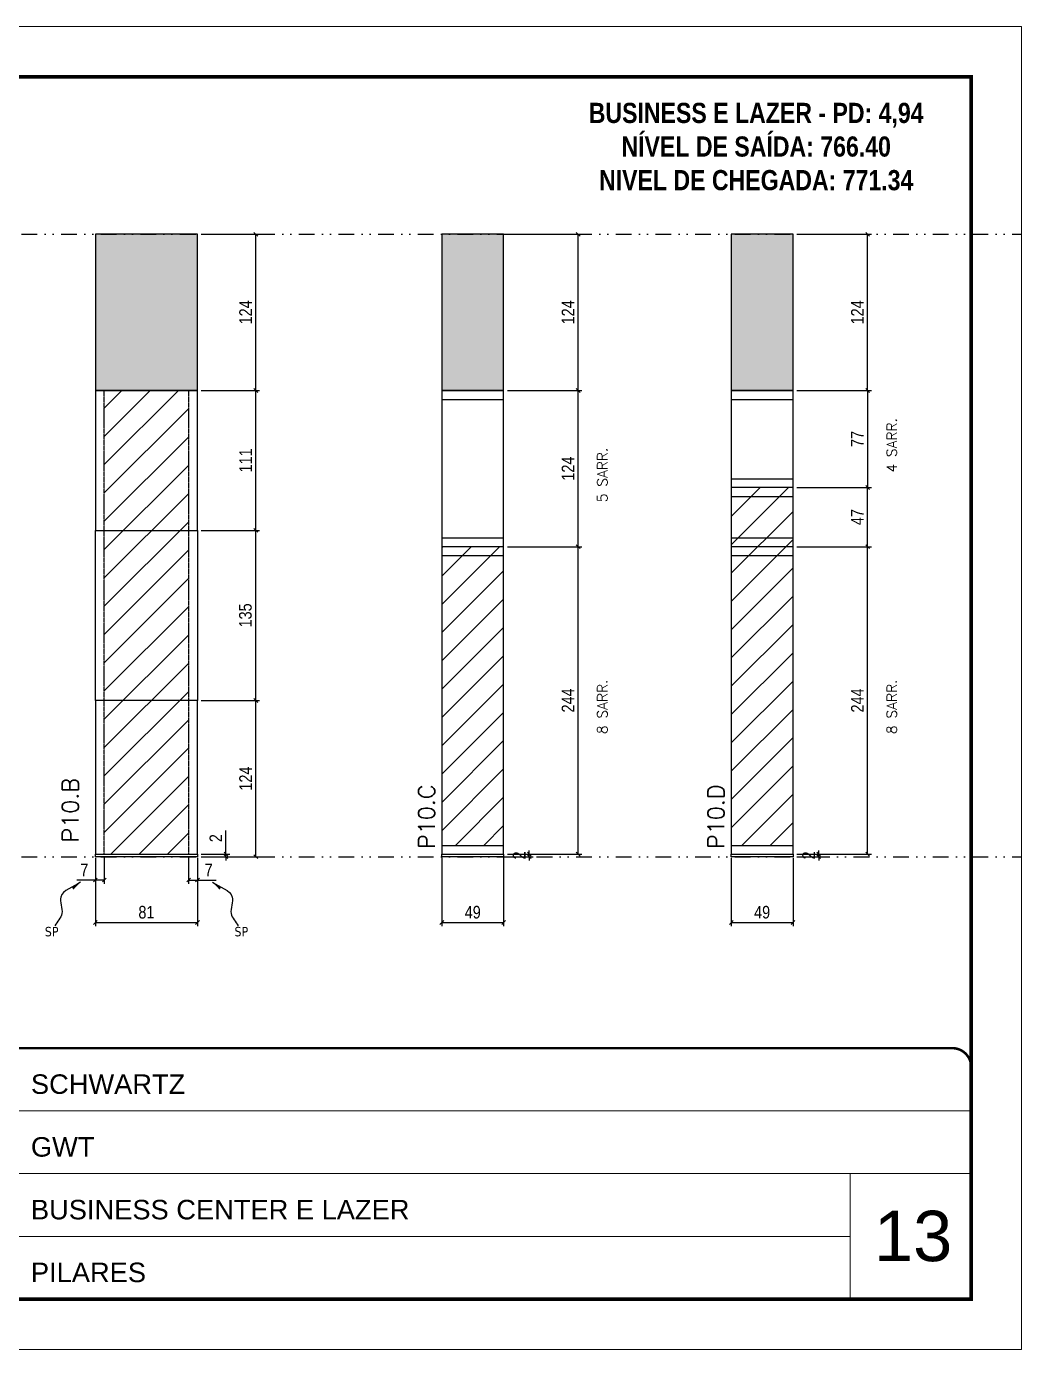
# Model space of a CAD drawing. Extents: x 13379 to 23315, y 867 to 16997.
# Drawn here: x 15081 to 15871, y 12353 to 13403 of the extents above; entities that cross this region are included whole.
import ezdxf

# ---------------------------------------------------------------- set-up
doc = ezdxf.new("R2010")
doc.units = 0
for name, pattern in [('CONTINUO', [0]), ('DASHED', [0.75, 0.5, -0.25]), ('DIVIDE2', [0.625, 0.25, -0.125, 0, -0.125, 0, -0.125]), ('HIDDEN', [0.375, 0.25, -0.125])]:
    doc.linetypes.add(name, pattern=pattern)
for name, color, linetype, lineweight in [('CARIMBO', 255, 'Continuous', 9), ('Folhas', 255, 'Continuous', 9), ('Hachura', 251, 'Continuous', 9), ('SARRAFO DE PRESSAO', 251, 'DASHED', 9), ('Texto Seção', 7, 'Continuous', 15)]:
    doc.layers.add(name, color=color, linetype=linetype, lineweight=lineweight)
for name, color, linetype in [('COTA', 241, 'Continuous'), ('NOMENCLATURA', 7, 'Continuous'), ('Nível', 160, 'Continuous'), ('Painéis', 200, 'Continuous'), ('SARR_2.2x7', 40, 'Continuous'), ('Sarrafo de Pressão', 42, 'HIDDEN'), ('texto', 7, 'Continuous')]:
    doc.layers.add(name, color=color, linetype=linetype)
doc.styles.add('ARIAL', font='arial.ttf')
doc.styles.add('COTA TECNICA', font='techl___.ttf', dxfattribs={"height": 10})
doc.styles.add('COTA TECNICA-50', font='techl___.ttf', dxfattribs={"height": 10})
doc.styles.add('REGUA-120', font='ROMANS.shx', dxfattribs={"height": 15})
doc.styles.add('ROMANC', font='techb___.ttf', dxfattribs={"height": 2.5})
doc.styles.add('ROMANS', font='romans.shx')
doc.styles.get("Standard").update_dxf_attribs({"font": 'arial.ttf'})
doc.styles.add('Tecnologia', font='')
doc.styles.get('Tecnologia').set_extended_font_data('Forgotten Futurist')
doc.dimstyles.new('COTA PAINEL-50', dxfattribs={"dimtxt": 10, "dimasz": 3, "dimexe": 3, "dimexo": 3, "dimgap": 3, "dimtad": 1, "dimdec": 1, "dimzin": 12, "dimdsep": 46, "dimtxsty": 'COTA TECNICA-50', "dimblk1": 'OBLIQUE', "dimblk2": 'OBLIQUE', "dimsah": 1, "dimcen": 0.9, "dimclrd": 4, "dimclre": 4, "dimclrt": 240, "dimadec": 1, "dimazin": 3, "dimtfac": 1, "dimtdec": 1, "dimtmove": 0, "dimatfit": 3, "dimfxl": 1, "dimtolj": 1, "dimtzin": 12, "dimarcsym": 0})
doc.dimstyles.new('PAINEL', dxfattribs={"dimtxt": 10, "dimasz": 3, "dimexe": 3, "dimexo": 3, "dimgap": 3, "dimtad": 1, "dimdec": 1, "dimzin": 12, "dimdsep": 46, "dimtxsty": 'COTA TECNICA', "dimblk1": 'OBLIQUE', "dimblk2": 'OBLIQUE', "dimsah": 1, "dimcen": 0.9, "dimclrd": 4, "dimclre": 4, "dimclrt": 240, "dimadec": 1, "dimazin": 3, "dimtfac": 1, "dimtdec": 1, "dimtmove": 0, "dimatfit": 3, "dimfxl": 1, "dimtolj": 1, "dimtzin": 12, "dimarcsym": 0})
doc.dimstyles.get("Standard").update_dxf_attribs({"dimtxt": 0.18, "dimasz": 0.18, "dimexe": 0.18, "dimexo": 0.0625, "dimgap": 0.09, "dimtad": 0, "dimtih": 1, "dimtoh": 1, "dimdec": 4, "dimzin": 0, "dimdsep": 46, "dimtxsty": 'Standard', "dimcen": 0.09, "dimadec": 0, "dimazin": 0, "dimtfac": 1, "dimtdec": 4, "dimtofl": 0, "dimtmove": 0, "dimatfit": 3, "dimfxl": 1, "dimtolj": 1, "dimtzin": 0, "dimarcsym": 0})

# ---------------------------------------------------------------- blocks, each defined once
blk = doc.blocks.new('9999999999')
at = {"color": 30, "linetype": 'CONTINUO'}
for p, q in [((98564.6, 34230.2), (98564.6, 34429.4)), ((98564.6, 34379.6), (99584, 34379.6)), ((98564.6, 34329.8), (99488, 34329.8)), ((99584, 34329.8), (99488, 34329.8)), ((99488, 34329.8), (99488, 34230.2)), ((98564.6, 34280), (99488, 34280))]:
    blk.add_line(p, q, dxfattribs=at)
at = {"color": 30, "linetype": 'CONTINUO', "const_width": 2}
blk.add_lwpolyline([(99584, 34230.2), (99584, 34414.4, 0.414214), (99569, 34429.4), (98229, 34429.4, 0.414214), (98214, 34414.4), (98214, 34245.2, 0.414214), (98229, 34230.2), (99584, 34230.2)], format="xyb", dxfattribs=at)
at = {"layer": 'Folhas'}
blk.add_lwpolyline([(98139, 34190.2), (99624, 34190.2), (99624, 35240.2), (98139, 35240.2)], close=True, dxfattribs=at)
at = {"layer": 'Folhas', "color": 30, "const_width": 3}
blk.add_lwpolyline([(98214, 34230.2), (99584, 34230.2), (99584, 35200.2), (98214, 35200.2)], close=True, dxfattribs=at)
at = {"color": 7, "linetype": 'Continuous', "ltscale": 5, "style": 'ARIAL'}
for s, height, p in [('SCHWARTZ', 15.48, (98837.7, 34393.1)), ('GWT', 15.48, (98837.7, 34343.3)), ('BUSINESS CENTER E LAZER', 15.483, (98837.7, 34293.5)), ('NOVA SISTEMAS CONSTRUTIVOS', 11.059, (98263.2, 34267.2)), ('PILARES', 15.48, (98837.7, 34243.7))]:
    blk.add_text(s, height=height, dxfattribs=at).set_placement(p)
at = {"layer": 'Folhas', "color": 7, "style": 'Tecnologia', "width": 1.5}
for s, p in [('CLIENTE:', (98573.7, 34397.2)), ('OBRA:', (98573.7, 34347.3)), ('PAVIMENTO:', (98573.7, 34297.5)), ('PROJETO:', (98573.7, 34247.7))]:
    blk.add_text(s, height=14, dxfattribs=at).set_placement(p)
blk = doc.blocks.new('_Oblique')
at = {"color": 0, "linetype": 'ByBlock', "lineweight": -2}
blk.add_line((-0.5, -0.5), (0.5, 0.5), dxfattribs=at)
blk = doc.blocks.new('*D331')
at = {"layer": 'COTA', "color": 4, "lineweight": -2, "transparency": 16777216}
for p, q in [((15135.9, 12742.9), (15135.9, 12688.7)), ((15216.9, 12742.9), (15216.9, 12688.7)), ((15135.9, 12691.7), (15216.9, 12691.7))]:
    blk.add_line(p, q, dxfattribs=at)
at = {"layer": 'Defpoints', "color": 0, "transparency": 16777216}
for p in [(15135.9, 12745.9), (15216.9, 12745.9), (15216.9, 12691.7)]:
    blk.add_point(p, dxfattribs=at)
at = {"layer": 'COTA', "color": 4, "lineweight": -2, "transparency": 16777216, "xscale": 3, "yscale": 3, "zscale": 3, "rotation": 180}
blk.add_blockref('_Oblique', (15135.9, 12691.7), dxfattribs=at)
at = {"layer": 'COTA', "color": 4, "lineweight": -2, "transparency": 16777216, "xscale": 3, "yscale": 3, "zscale": 3}
blk.add_blockref('_Oblique', (15216.9, 12691.7), dxfattribs=at)
at = {"layer": 'COTA', "color": 240, "transparency": 16777216, "insert": (15176.4, 12699.8), "char_height": 10, "attachment_point": 5, "style": 'COTA TECNICA'}
blk.add_mtext('\\A1;81', dxfattribs=at)
blk = doc.blocks.new('*D332')
at = {"layer": 'COTA', "color": 4, "lineweight": -2, "transparency": 16777216}
for p, q in [((15219.9, 12867.9), (15266.2, 12867.9)), ((15263.2, 12743.9), (15263.2, 12867.9)), ((15219.9, 12743.9), (15266.2, 12743.9))]:
    blk.add_line(p, q, dxfattribs=at)
at = {"layer": 'Defpoints', "color": 0, "transparency": 16777216}
for p in [(15216.9, 12867.9), (15263.2, 12867.9), (15216.9, 12743.9)]:
    blk.add_point(p, dxfattribs=at)
at = {"layer": 'COTA', "color": 4, "lineweight": -2, "transparency": 16777216, "xscale": 3, "yscale": 3, "zscale": 3}
for p, rotation in [((15263.2, 12867.9), 90), ((15263.2, 12743.9), 270)]:
    blk.add_blockref('_Oblique', p, dxfattribs=dict(at, rotation=rotation))
at = {"layer": 'COTA', "color": 240, "transparency": 16777216, "insert": (15255.1, 12805.9), "char_height": 10, "attachment_point": 5, "rotation": 90, "style": 'COTA TECNICA-50'}
blk.add_mtext('\\A1;124', dxfattribs=at)
blk = doc.blocks.new('*D333')
at = {"layer": 'COTA', "color": 4, "lineweight": -2, "transparency": 16777216}
for p, q in [((15239.5, 12745.9), (15239.5, 12764.7)), ((15219.9, 12745.9), (15242.5, 12745.9)), ((15219.9, 12743.9), (15242.5, 12743.9)), ((15239.5, 12743.9), (15239.5, 12745.9)), ((15239.5, 12743.9), (15239.5, 12740.9))]:
    blk.add_line(p, q, dxfattribs=at)
at = {"layer": 'Defpoints', "color": 0, "transparency": 16777216}
for p in [(15216.9, 12745.9), (15216.9, 12743.9), (15239.5, 12743.9)]:
    blk.add_point(p, dxfattribs=at)
at = {"layer": 'COTA', "color": 4, "lineweight": -2, "transparency": 16777216, "xscale": 3, "yscale": 3, "zscale": 3}
for p, rotation in [((15239.5, 12745.9), 270), ((15239.5, 12743.9), 90)]:
    blk.add_blockref('_Oblique', p, dxfattribs=dict(at, rotation=rotation))
at = {"layer": 'COTA', "color": 240, "transparency": 16777216, "insert": (15231.5, 12758.6), "char_height": 10, "attachment_point": 5, "rotation": 90, "style": 'COTA TECNICA-50'}
blk.add_mtext('\\A1;2', dxfattribs=at)
blk = doc.blocks.new('*D353')
at = {"layer": 'COTA', "color": 4, "linetype": 'ByBlock', "lineweight": -2, "transparency": 16777216}
for p, q in [((15219.9, 13002.9), (15266.2, 13002.9)), ((15263.2, 12867.9), (15263.2, 13002.9)), ((15219.9, 12867.9), (15266.2, 12867.9))]:
    blk.add_line(p, q, dxfattribs=at)
at = {"layer": 'Defpoints', "color": 0, "linetype": 'ByBlock', "transparency": 16777216}
for p in [(15216.9, 13002.9), (15263.2, 13002.9), (15216.9, 12867.9)]:
    blk.add_point(p, dxfattribs=at)
at = {"layer": 'COTA', "color": 4, "linetype": 'ByBlock', "lineweight": -2, "transparency": 16777216, "xscale": 3, "yscale": 3, "zscale": 3}
for p, rotation in [((15263.2, 13002.9), 90), ((15263.2, 12867.9), 270)]:
    blk.add_blockref('_Oblique', p, dxfattribs=dict(at, rotation=rotation))
at = {"layer": 'COTA', "color": 240, "linetype": 'ByBlock', "transparency": 16777216, "insert": (15255, 12935.4), "char_height": 10, "attachment_point": 5, "rotation": 90, "style": 'COTA TECNICA'}
blk.add_mtext('\\A1;135', dxfattribs=at)
blk = doc.blocks.new('*D334')
at = {"layer": 'COTA', "color": 4, "lineweight": -2, "transparency": 16777216}
for p, q in [((15135.9, 12740.9), (15135.9, 12722.4)), ((15142.9, 12742.9), (15142.9, 12722.4)), ((15135.9, 12725.4), (15121.2, 12725.4)), ((15142.9, 12725.4), (15135.9, 12725.4))]:
    blk.add_line(p, q, dxfattribs=at)
at = {"layer": 'Defpoints', "color": 0, "transparency": 16777216}
for p in [(15135.9, 12743.9), (15142.9, 12745.9), (15135.9, 12725.4)]:
    blk.add_point(p, dxfattribs=at)
at = {"layer": 'COTA', "color": 4, "lineweight": -2, "transparency": 16777216, "xscale": 3, "yscale": 3, "zscale": 3, "rotation": 180}
blk.add_blockref('_Oblique', (15135.9, 12725.4), dxfattribs=at)
at = {"layer": 'COTA', "color": 4, "lineweight": -2, "transparency": 16777216, "xscale": 3, "yscale": 3, "zscale": 3}
blk.add_blockref('_Oblique', (15142.9, 12725.4), dxfattribs=at)
at = {"layer": 'COTA', "color": 240, "transparency": 16777216, "insert": (15127.1, 12733.4), "char_height": 10, "attachment_point": 5, "style": 'COTA TECNICA-50'}
blk.add_mtext('\\A1;7', dxfattribs=at)
blk = doc.blocks.new('*D335')
at = {"layer": 'COTA', "color": 4, "lineweight": -2, "transparency": 16777216}
for p, q in [((15209.9, 12742.9), (15209.9, 12722.4)), ((15216.9, 12740.9), (15216.9, 12722.4)), ((15209.9, 12725.4), (15216.9, 12725.4)), ((15216.9, 12725.4), (15231.7, 12725.4))]:
    blk.add_line(p, q, dxfattribs=at)
at = {"layer": 'Defpoints', "color": 0, "transparency": 16777216}
for p in [(15209.9, 12745.9), (15216.9, 12743.9), (15216.9, 12725.4)]:
    blk.add_point(p, dxfattribs=at)
at = {"layer": 'COTA', "color": 4, "lineweight": -2, "transparency": 16777216, "xscale": 3, "yscale": 3, "zscale": 3, "rotation": 180}
blk.add_blockref('_Oblique', (15209.9, 12725.4), dxfattribs=at)
at = {"layer": 'COTA', "color": 4, "lineweight": -2, "transparency": 16777216, "xscale": 3, "yscale": 3, "zscale": 3}
blk.add_blockref('_Oblique', (15216.9, 12725.4), dxfattribs=at)
at = {"layer": 'COTA', "color": 240, "transparency": 16777216, "insert": (15225.8, 12733.4), "char_height": 10, "attachment_point": 5, "style": 'COTA TECNICA-50'}
blk.add_mtext('\\A1;7', dxfattribs=at)
blk = doc.blocks.new('*D341')
at = {"layer": 'COTA', "color": 4, "lineweight": -2, "transparency": 16777216}
for p, q in [((15462.9, 13237.9), (15522.1, 13237.9)), ((15519.1, 13113.9), (15519.1, 13237.9)), ((15462.9, 13113.9), (15522.1, 13113.9))]:
    blk.add_line(p, q, dxfattribs=at)
at = {"layer": 'Defpoints', "color": 0, "transparency": 16777216}
for p in [(15459.9, 13237.9), (15519.1, 13237.9), (15459.9, 13113.9)]:
    blk.add_point(p, dxfattribs=at)
at = {"layer": 'COTA', "color": 4, "lineweight": -2, "transparency": 16777216, "xscale": 3, "yscale": 3, "zscale": 3}
for p, rotation in [((15519.1, 13237.9), 90), ((15519.1, 13113.9), 270)]:
    blk.add_blockref('_Oblique', p, dxfattribs=dict(at, rotation=rotation))
at = {"layer": 'COTA', "color": 240, "transparency": 16777216, "insert": (15511, 13175.9), "char_height": 10, "attachment_point": 5, "rotation": 90, "style": 'COTA TECNICA'}
blk.add_mtext('\\A1;124', dxfattribs=at)
blk = doc.blocks.new('*D342')
at = {"layer": 'COTA', "color": 4, "lineweight": -2, "transparency": 16777216}
for p, q in [((15410.9, 12742.9), (15410.9, 12688.7)), ((15459.9, 12742.9), (15459.9, 12688.7)), ((15410.9, 12691.7), (15459.9, 12691.7))]:
    blk.add_line(p, q, dxfattribs=at)
at = {"layer": 'Defpoints', "color": 0, "transparency": 16777216}
for p in [(15410.9, 12745.9), (15459.9, 12745.9), (15459.9, 12691.7)]:
    blk.add_point(p, dxfattribs=at)
at = {"layer": 'COTA', "color": 4, "lineweight": -2, "transparency": 16777216, "xscale": 3, "yscale": 3, "zscale": 3, "rotation": 180}
blk.add_blockref('_Oblique', (15410.9, 12691.7), dxfattribs=at)
at = {"layer": 'COTA', "color": 4, "lineweight": -2, "transparency": 16777216, "xscale": 3, "yscale": 3, "zscale": 3}
blk.add_blockref('_Oblique', (15459.9, 12691.7), dxfattribs=at)
at = {"layer": 'COTA', "color": 240, "transparency": 16777216, "insert": (15435.4, 12699.8), "char_height": 10, "attachment_point": 5, "style": 'COTA TECNICA'}
blk.add_mtext('\\A1;49', dxfattribs=at)
blk = doc.blocks.new('*D343')
at = {"layer": 'COTA', "color": 4, "lineweight": -2, "transparency": 16777216}
for p, q in [((15462.9, 12989.9), (15522.1, 12989.9)), ((15519.1, 12745.9), (15519.1, 12989.9)), ((15462.9, 12745.9), (15522.1, 12745.9))]:
    blk.add_line(p, q, dxfattribs=at)
at = {"layer": 'Defpoints', "color": 0, "transparency": 16777216}
for p in [(15459.9, 12989.9), (15519.1, 12989.9), (15459.9, 12745.9)]:
    blk.add_point(p, dxfattribs=at)
at = {"layer": 'COTA', "color": 4, "lineweight": -2, "transparency": 16777216, "xscale": 3, "yscale": 3, "zscale": 3}
for p, rotation in [((15519.1, 12989.9), 90), ((15519.1, 12745.9), 270)]:
    blk.add_blockref('_Oblique', p, dxfattribs=dict(at, rotation=rotation))
at = {"layer": 'COTA', "color": 240, "transparency": 16777216, "insert": (15511, 12867.9), "char_height": 10, "attachment_point": 5, "rotation": 90, "style": 'COTA TECNICA'}
blk.add_mtext('\\A1;244', dxfattribs=at)
blk = doc.blocks.new('*D344')
at = {"layer": 'COTA', "color": 4, "lineweight": -2, "transparency": 16777216}
for p, q in [((15462.9, 13113.9), (15522.1, 13113.9)), ((15519.1, 12989.9), (15519.1, 13113.9)), ((15462.9, 12989.9), (15522.1, 12989.9))]:
    blk.add_line(p, q, dxfattribs=at)
at = {"layer": 'Defpoints', "color": 0, "transparency": 16777216}
for p in [(15459.9, 13113.9), (15519.1, 13113.9), (15459.9, 12989.9)]:
    blk.add_point(p, dxfattribs=at)
at = {"layer": 'COTA', "color": 4, "lineweight": -2, "transparency": 16777216, "xscale": 3, "yscale": 3, "zscale": 3}
for p, rotation in [((15519.1, 13113.9), 90), ((15519.1, 12989.9), 270)]:
    blk.add_blockref('_Oblique', p, dxfattribs=dict(at, rotation=rotation))
at = {"layer": 'COTA', "color": 240, "transparency": 16777216, "insert": (15511, 13051.9), "char_height": 10, "attachment_point": 5, "rotation": 90, "style": 'COTA TECNICA'}
blk.add_mtext('\\A1;124', dxfattribs=at)
blk = doc.blocks.new('*D345')
at = {"layer": 'COTA', "color": 4, "lineweight": -2, "transparency": 16777216}
for p, q in [((15480.3, 12745.9), (15480.3, 12748.9)), ((15462.9, 12745.9), (15483.3, 12745.9)), ((15462.9, 12743.9), (15483.3, 12743.9)), ((15480.3, 12743.9), (15480.3, 12745.9)), ((15480.3, 12743.9), (15480.3, 12740.9))]:
    blk.add_line(p, q, dxfattribs=at)
at = {"layer": 'Defpoints', "color": 0, "transparency": 16777216}
for p in [(15459.9, 12745.9), (15459.9, 12743.9), (15480.3, 12745.9)]:
    blk.add_point(p, dxfattribs=at)
at = {"layer": 'COTA', "color": 4, "lineweight": -2, "transparency": 16777216, "xscale": 3, "yscale": 3, "zscale": 3}
for p, rotation in [((15480.3, 12745.9), 270), ((15480.3, 12743.9), 90)]:
    blk.add_blockref('_Oblique', p, dxfattribs=dict(at, rotation=rotation))
at = {"layer": 'COTA', "color": 240, "transparency": 16777216, "insert": (15472.3, 12744.9), "char_height": 10, "attachment_point": 5, "rotation": 90, "style": 'COTA TECNICA-50'}
blk.add_mtext('\\A1;2', dxfattribs=at)
blk = doc.blocks.new('*D346')
at = {"layer": 'COTA', "color": 4, "lineweight": -2, "transparency": 16777216}
for p, q in [((15692.6, 13237.9), (15751.8, 13237.9)), ((15748.8, 13113.9), (15748.8, 13237.9)), ((15692.6, 13113.9), (15751.8, 13113.9))]:
    blk.add_line(p, q, dxfattribs=at)
at = {"layer": 'Defpoints', "color": 0, "transparency": 16777216}
for p in [(15689.6, 13237.9), (15748.8, 13237.9), (15689.6, 13113.9)]:
    blk.add_point(p, dxfattribs=at)
at = {"layer": 'COTA', "color": 4, "lineweight": -2, "transparency": 16777216, "xscale": 3, "yscale": 3, "zscale": 3}
for p, rotation in [((15748.8, 13237.9), 90), ((15748.8, 13113.9), 270)]:
    blk.add_blockref('_Oblique', p, dxfattribs=dict(at, rotation=rotation))
at = {"layer": 'COTA', "color": 240, "transparency": 16777216, "insert": (15740.7, 13175.9), "char_height": 10, "attachment_point": 5, "rotation": 90, "style": 'COTA TECNICA'}
blk.add_mtext('\\A1;124', dxfattribs=at)
blk = doc.blocks.new('*D347')
at = {"layer": 'COTA', "color": 4, "lineweight": -2, "transparency": 16777216}
for p, q in [((15640.6, 12742.9), (15640.6, 12688.7)), ((15689.6, 12742.9), (15689.6, 12688.7)), ((15640.6, 12691.7), (15689.6, 12691.7))]:
    blk.add_line(p, q, dxfattribs=at)
at = {"layer": 'Defpoints', "color": 0, "transparency": 16777216}
for p in [(15640.6, 12745.9), (15689.6, 12745.9), (15689.6, 12691.7)]:
    blk.add_point(p, dxfattribs=at)
at = {"layer": 'COTA', "color": 4, "lineweight": -2, "transparency": 16777216, "xscale": 3, "yscale": 3, "zscale": 3, "rotation": 180}
blk.add_blockref('_Oblique', (15640.6, 12691.7), dxfattribs=at)
at = {"layer": 'COTA', "color": 4, "lineweight": -2, "transparency": 16777216, "xscale": 3, "yscale": 3, "zscale": 3}
blk.add_blockref('_Oblique', (15689.6, 12691.7), dxfattribs=at)
at = {"layer": 'COTA', "color": 240, "transparency": 16777216, "insert": (15665.1, 12699.8), "char_height": 10, "attachment_point": 5, "style": 'COTA TECNICA'}
blk.add_mtext('\\A1;49', dxfattribs=at)
blk = doc.blocks.new('*D348')
at = {"layer": 'COTA', "color": 4, "lineweight": -2, "transparency": 16777216}
for p, q in [((15692.6, 12989.9), (15751.8, 12989.9)), ((15748.8, 12745.9), (15748.8, 12989.9)), ((15692.6, 12745.9), (15751.8, 12745.9))]:
    blk.add_line(p, q, dxfattribs=at)
at = {"layer": 'Defpoints', "color": 0, "transparency": 16777216}
for p in [(15689.6, 12989.9), (15748.8, 12989.9), (15689.6, 12745.9)]:
    blk.add_point(p, dxfattribs=at)
at = {"layer": 'COTA', "color": 4, "lineweight": -2, "transparency": 16777216, "xscale": 3, "yscale": 3, "zscale": 3}
for p, rotation in [((15748.8, 12989.9), 90), ((15748.8, 12745.9), 270)]:
    blk.add_blockref('_Oblique', p, dxfattribs=dict(at, rotation=rotation))
at = {"layer": 'COTA', "color": 240, "transparency": 16777216, "insert": (15740.7, 12867.9), "char_height": 10, "attachment_point": 5, "rotation": 90, "style": 'COTA TECNICA'}
blk.add_mtext('\\A1;244', dxfattribs=at)
blk = doc.blocks.new('*D349')
at = {"layer": 'COTA', "color": 4, "lineweight": -2, "transparency": 16777216}
for p, q in [((15692.6, 13036.9), (15751.8, 13036.9)), ((15748.8, 12989.9), (15748.8, 13036.9)), ((15692.6, 12989.9), (15751.8, 12989.9))]:
    blk.add_line(p, q, dxfattribs=at)
at = {"layer": 'Defpoints', "color": 0, "transparency": 16777216}
for p in [(15689.6, 13036.9), (15748.8, 13036.9), (15689.6, 12989.9)]:
    blk.add_point(p, dxfattribs=at)
at = {"layer": 'COTA', "color": 4, "lineweight": -2, "transparency": 16777216, "xscale": 3, "yscale": 3, "zscale": 3}
for p, rotation in [((15748.8, 13036.9), 90), ((15748.8, 12989.9), 270)]:
    blk.add_blockref('_Oblique', p, dxfattribs=dict(at, rotation=rotation))
at = {"layer": 'COTA', "color": 240, "transparency": 16777216, "insert": (15740.7, 13013.4), "char_height": 10, "attachment_point": 5, "rotation": 90, "style": 'COTA TECNICA'}
blk.add_mtext('\\A1;47', dxfattribs=at)
blk = doc.blocks.new('*D350')
at = {"layer": 'COTA', "color": 4, "lineweight": -2, "transparency": 16777216}
for p, q in [((15710, 12745.9), (15710, 12748.9)), ((15692.6, 12745.9), (15713, 12745.9)), ((15692.6, 12743.9), (15713, 12743.9)), ((15710, 12743.9), (15710, 12745.9)), ((15710, 12743.9), (15710, 12740.9))]:
    blk.add_line(p, q, dxfattribs=at)
at = {"layer": 'Defpoints', "color": 0, "transparency": 16777216}
for p in [(15689.6, 12745.9), (15689.6, 12743.9), (15710, 12745.9)]:
    blk.add_point(p, dxfattribs=at)
at = {"layer": 'COTA', "color": 4, "lineweight": -2, "transparency": 16777216, "xscale": 3, "yscale": 3, "zscale": 3}
for p, rotation in [((15710, 12745.9), 270), ((15710, 12743.9), 90)]:
    blk.add_blockref('_Oblique', p, dxfattribs=dict(at, rotation=rotation))
at = {"layer": 'COTA', "color": 240, "transparency": 16777216, "insert": (15702, 12744.9), "char_height": 10, "attachment_point": 5, "rotation": 90, "style": 'COTA TECNICA-50'}
blk.add_mtext('\\A1;2', dxfattribs=at)
blk = doc.blocks.new('*D356')
at = {"layer": 'COTA', "color": 4, "linetype": 'ByBlock', "lineweight": -2, "transparency": 16777216}
for p, q in [((15692.6, 13113.9), (15751.8, 13113.9)), ((15748.8, 13113.9), (15748.8, 13036.9)), ((15692.6, 13036.9), (15751.8, 13036.9))]:
    blk.add_line(p, q, dxfattribs=at)
at = {"layer": 'Defpoints', "color": 0, "linetype": 'ByBlock', "transparency": 16777216}
for p in [(15689.6, 13113.9), (15689.6, 13036.9), (15748.8, 13036.9)]:
    blk.add_point(p, dxfattribs=at)
at = {"layer": 'COTA', "color": 4, "linetype": 'ByBlock', "lineweight": -2, "transparency": 16777216, "xscale": 3, "yscale": 3, "zscale": 3}
for p, rotation in [((15748.8, 13113.9), 90), ((15748.8, 13036.9), 270)]:
    blk.add_blockref('_Oblique', p, dxfattribs=dict(at, rotation=rotation))
at = {"layer": 'COTA', "color": 240, "linetype": 'ByBlock', "transparency": 16777216, "insert": (15740.7, 13075.4), "char_height": 10, "attachment_point": 5, "rotation": 90, "style": 'COTA TECNICA'}
blk.add_mtext('\\A1;77', dxfattribs=at)
blk = doc.blocks.new('*D357')
at = {"layer": 'COTA', "color": 4, "linetype": 'ByBlock', "lineweight": -2, "transparency": 16777216}
for p, q in [((15219.9, 13113.9), (15266.2, 13113.9)), ((15263.2, 13002.9), (15263.2, 13113.9)), ((15219.9, 13002.9), (15266.2, 13002.9))]:
    blk.add_line(p, q, dxfattribs=at)
at = {"layer": 'Defpoints', "color": 0, "linetype": 'ByBlock', "transparency": 16777216}
for p in [(15216.9, 13113.9), (15263.2, 13113.9), (15216.9, 13002.9)]:
    blk.add_point(p, dxfattribs=at)
at = {"layer": 'COTA', "color": 4, "linetype": 'ByBlock', "lineweight": -2, "transparency": 16777216, "xscale": 3, "yscale": 3, "zscale": 3}
for p, rotation in [((15263.2, 13113.9), 90), ((15263.2, 13002.9), 270)]:
    blk.add_blockref('_Oblique', p, dxfattribs=dict(at, rotation=rotation))
at = {"layer": 'COTA', "color": 240, "linetype": 'ByBlock', "transparency": 16777216, "insert": (15255.1, 13058.4), "char_height": 10, "attachment_point": 5, "rotation": 90, "style": 'COTA TECNICA'}
blk.add_mtext('\\A1;111', dxfattribs=at)
blk = doc.blocks.new('*D358')
at = {"layer": 'COTA', "color": 4, "linetype": 'ByBlock', "lineweight": -2, "transparency": 16777216}
for p, q in [((15219.9, 13237.9), (15266.2, 13237.9)), ((15263.2, 13113.9), (15263.2, 13237.9)), ((15219.9, 13113.9), (15266.2, 13113.9))]:
    blk.add_line(p, q, dxfattribs=at)
at = {"layer": 'Defpoints', "color": 0, "linetype": 'ByBlock', "transparency": 16777216}
for p in [(15216.9, 13237.9), (15263.2, 13237.9), (15216.9, 13113.9)]:
    blk.add_point(p, dxfattribs=at)
at = {"layer": 'COTA', "color": 4, "linetype": 'ByBlock', "lineweight": -2, "transparency": 16777216, "xscale": 3, "yscale": 3, "zscale": 3}
for p, rotation in [((15263.2, 13237.9), 90), ((15263.2, 13113.9), 270)]:
    blk.add_blockref('_Oblique', p, dxfattribs=dict(at, rotation=rotation))
at = {"layer": 'COTA', "color": 240, "linetype": 'ByBlock', "transparency": 16777216, "insert": (15255.1, 13175.9), "char_height": 10, "attachment_point": 5, "rotation": 90, "style": 'COTA TECNICA'}
blk.add_mtext('\\A1;124', dxfattribs=at)

msp = doc.modelspace()

# ---------------------------------------------------------------- hatches: boundary and pattern name
at = {"layer": 'COTA', "linetype": 'ByBlock'}
h = msp.add_hatch(dxfattribs=at)
h.set_pattern_fill('AR-CONC', color=256, scale=0.03)
h.set_pattern_definition([(50, (-114442.2265, -18342.6855), (5.46554007, -0.47817257), [0.5715, -6.2865]), (355, (-114442.2265, -18342.6855), (-1.05730264, 5.73170536), [0.4572, -5.02921753]), (100.4514447, (-114441.771, -18342.7253), (4.40823741, 5.25353256), [0.48570026, -5.34270734]), (46.1842, (-114442.2265, -18341.1615), (8.13237123, -1.26126984), [0.85725, -9.42975]), (96.6355576, (-114441.549, -18341.2666), (7.122124, 7.42278374), [0.7285507, -8.01406824]), (351.184151, (-114442.2265, -18341.1615), (7.122124, 7.42278374), [0.685799, -7.54379196]), (21, (-114441.4645, -18341.5425), (4.54843174, -3.06795595), [0.5715, -6.2865]), (326, (-114441.4645, -18341.5425), (1.85406085, 5.52563898), [0.4572, -5.0292]), (71.451445, (-114441.0854, -18341.798), (6.40249258, 2.45768307), [0.48570026, -5.34269813]), (37.5, (-114442.2265, -18342.6855), (0.092658098, 2.536651166), [0, -4.96824, 0, -5.1054, 0, -5.04825]), (7.5, (-114442.2265, -18342.6855), (2.004589875, 3.005417245), [0, -2.91084, 0, -4.85394, 0, -1.92405]), (327.5, (-114443.9257, -18342.6855), (4.067717855, -0.17186232), [0, -1.905, 0, -5.9436, 0, -7.8867]), (317.5, (-114444.6877, -18342.6855), (4.44387544, 0.76279473), [0, -2.4765, 0, -3.94716, 0, -5.6007])])
h.paths.add_polyline_path([(15216.95, 13237.88), (15135.95, 13237.88), (15135.95, 13113.88), (15216.95, 13113.88)])
h = msp.add_hatch(dxfattribs=at)
h.set_pattern_fill('AR-CONC', color=256, scale=0.03)
h.set_pattern_definition([(50, (-119633.1773, -19437.2606), (5.46554007, -0.47817257), [0.5715, -6.2865]), (355, (-119633.177, -19437.2606), (-1.05730264, 5.73170536), [0.4572, -5.02921753]), (100.4514447, (-119632.722, -19437.3004), (4.40823741, 5.25353256), [0.48570026, -5.34270734]), (46.1842, (-119633.177, -19435.7366), (8.13237123, -1.26126984), [0.85725, -9.42975]), (96.6355576, (-119632.4996, -19435.842), (7.122124, 7.42278374), [0.7285507, -8.01406824]), (351.184151, (-119633.177, -19435.737), (7.122124, 7.42278374), [0.685799, -7.54379196]), (21, (-119632.4153, -19436.1176), (4.54843174, -3.06795595), [0.5715, -6.2865]), (326, (-119632.415, -19436.1176), (1.85406085, 5.52563898), [0.4572, -5.0292]), (71.451445, (-119632.036, -19436.373), (6.40249258, 2.45768307), [0.48570026, -5.34269813]), (37.5, (-119633.1773, -19437.2606), (0.092658098, 2.536651166), [0, -4.96824, 0, -5.1054, 0, -5.04825]), (7.5, (-119633.1773, -19437.2606), (2.004589875, 3.005417245), [0, -2.91084, 0, -4.85394, 0, -1.92405]), (327.5, (-119634.8765, -19437.2606), (4.067717855, -0.17186232), [0, -1.905, 0, -5.9436, 0, -7.8867]), (317.5, (-119635.6385, -19437.2606), (4.44387544, 0.76279473), [0, -2.4765, 0, -3.94716, 0, -5.6007])])
h.paths.add_polyline_path([(15459.94, 13237.88), (15410.94, 13237.88), (15410.94, 13113.88), (15459.94, 13113.88)])
h = msp.add_hatch(dxfattribs=at)
h.set_pattern_fill('AR-CONC', color=256, scale=0.03)
h.set_pattern_definition([(50, (-119403.5006, -19437.2606), (5.46554007, -0.47817257), [0.5715, -6.2865]), (355, (-119403.5006, -19437.2606), (-1.05730264, 5.73170536), [0.4572, -5.02921753]), (100.4514447, (-119403.045, -19437.3004), (4.40823741, 5.25353256), [0.48570026, -5.34270734]), (46.1842, (-119403.5006, -19435.7366), (8.13237123, -1.26126984), [0.85725, -9.42975]), (96.6355576, (-119402.823, -19435.842), (7.122124, 7.42278374), [0.7285507, -8.01406824]), (351.184151, (-119403.501, -19435.737), (7.122124, 7.42278374), [0.685799, -7.54379196]), (21, (-119402.7386, -19436.1176), (4.54843174, -3.06795595), [0.5715, -6.2865]), (326, (-119402.7386, -19436.1176), (1.85406085, 5.52563898), [0.4572, -5.0292]), (71.451445, (-119402.3596, -19436.373), (6.40249258, 2.45768307), [0.48570026, -5.34269813]), (37.5, (-119403.5006, -19437.2606), (0.092658098, 2.536651166), [0, -4.96824, 0, -5.1054, 0, -5.04825]), (7.5, (-119403.5006, -19437.2606), (2.004589875, 3.005417245), [0, -2.91084, 0, -4.85394, 0, -1.92405]), (327.5, (-119405.1999, -19437.2606), (4.067717855, -0.17186232), [0, -1.905, 0, -5.9436, 0, -7.8867]), (317.5, (-119405.962, -19437.2606), (4.44387544, 0.76279473), [0, -2.4765, 0, -3.94716, 0, -5.6007])])
h.paths.add_polyline_path([(15689.61, 13237.88), (15640.61, 13237.88), (15640.61, 13113.88), (15689.61, 13113.88)])
at = {"layer": 'Hachura', "linetype": 'ByBlock'}
h = msp.add_hatch(dxfattribs=at)
h.set_pattern_fill('ANSI31', color=256, scale=5)
h.paths.add_polyline_path([(15209.95, 12867.88), (15142.95, 12867.88), (15142.95, 12745.88), (15209.95, 12745.88)])
h.paths.add_polyline_path([(15209.95, 13002.88), (15142.95, 13002.88), (15142.95, 12867.88), (15209.95, 12867.88)])
h.paths.add_polyline_path([(15209.95, 13113.88), (15142.95, 13113.88), (15142.95, 13002.88), (15209.95, 13002.88)])
h = msp.add_hatch(dxfattribs=at)
h.set_pattern_fill('ANSI31', color=256, scale=5)
h.paths.add_polyline_path([(15689.61, 12982.88), (15640.61, 12982.88), (15640.61, 12752.88), (15689.61, 12752.88)])
h.paths.add_polyline_path([(15689.61, 12989.88), (15640.61, 12989.88), (15640.61, 12982.88), (15689.61, 12982.88)])
h.paths.add_polyline_path([(15689.61, 12996.88), (15640.61, 12996.88), (15640.61, 12989.88), (15689.61, 12989.88)])
h.paths.add_polyline_path([(15689.61, 13029.88), (15640.61, 13029.88), (15640.61, 12996.88), (15689.61, 12996.88)])
h.paths.add_polyline_path([(15689.61, 13036.88), (15640.61, 13036.88), (15640.61, 13029.88), (15689.61, 13029.88)])
h = msp.add_hatch(dxfattribs=at)
h.set_pattern_fill('ANSI31', color=256, scale=5)
h.set_pattern_definition([(45, (-119403.5, -19540.26), (-11.2253202, 11.2253202), [])])
h.paths.add_polyline_path([(15459.94, 12982.88), (15410.94, 12982.88), (15410.94, 12752.88), (15459.94, 12752.88)])
h.paths.add_polyline_path([(15459.94, 12989.88), (15410.94, 12989.88), (15410.94, 12982.88), (15459.94, 12982.88)])
h.paths.add_polyline_path([(15459.94, 12996.88), (15410.94, 12996.88), (15410.94, 12989.88), (15459.94, 12989.88)], flags=17)
h.paths.add_polyline_path([(15459.94, 13008.88), (15410.94, 13008.88), (15410.94, 12996.88), (15459.94, 12996.88)], flags=17)
h.paths.add_polyline_path([(15459.94, 12989.88), (15410.94, 12989.88), (15410.94, 13008.88), (15459.94, 13008.88)])

# ---------------------------------------------------------------- linework, layer by layer
at = {"layer": 'COTA', "linetype": 'ByBlock'}
for points in [[(15135.95, 13113.88), (15216.95, 13113.88), (15216.95, 13237.88), (15135.95, 13237.88)], [(15410.94, 13113.88), (15459.94, 13113.88), (15459.94, 13237.88), (15410.94, 13237.88)], [(15640.61, 13113.88), (15689.61, 13113.88), (15689.61, 13237.88), (15640.61, 13237.88)]]:
    msp.add_lwpolyline(points, close=True, dxfattribs=at)
at = {"layer": 'Nível', "color": 4, "linetype": 'DIVIDE2', "ltscale": 50}
for p, q in [((13378.94, 13237.88), (15871, 13237.88)), ((13378.94, 12743.88), (15871, 12743.88))]:
    msp.add_line(p, q, dxfattribs=at)
at = {"layer": 'Painéis'}
for p, q in [((15689.61, 13036.88), (15640.61, 13036.88)), ((15459.94, 12989.88), (15410.94, 12989.88)), ((15689.61, 12989.88), (15640.61, 12989.88))]:
    msp.add_line(p, q, dxfattribs=at)
for points in [[(15135.95, 13002.88), (15216.95, 13002.88), (15216.95, 13113.88), (15135.95, 13113.88)], [(15410.94, 12745.88), (15459.94, 12745.88), (15459.94, 13113.88), (15410.94, 13113.88)], [(15640.61, 12745.88), (15689.61, 12745.88), (15689.61, 13113.88), (15640.61, 13113.88)], [(15135.95, 13002.88), (15216.95, 13002.88), (15216.95, 12867.88), (15135.95, 12867.88)], [(15135.95, 12745.88), (15216.95, 12745.88), (15216.95, 12867.88), (15135.95, 12867.88)], [(15135.95, 12745.88), (15216.95, 12745.88), (15216.95, 12743.88), (15135.95, 12743.88)], [(15410.94, 12745.88), (15459.94, 12745.88), (15459.94, 12743.88), (15410.94, 12743.88)], [(15640.61, 12745.88), (15689.61, 12745.88), (15689.61, 12743.88), (15640.61, 12743.88)]]:
    msp.add_lwpolyline(points, close=True, dxfattribs=at)
at = {"layer": 'SARR_2.2x7', "linetype": 'ByBlock'}
for p, q in [((15410.94, 13106.88), (15459.94, 13106.88)), ((15640.61, 13106.88), (15689.61, 13106.88)), ((15640.61, 13043.88), (15689.61, 13043.88)), ((15640.61, 13029.88), (15689.61, 13029.88)), ((15410.94, 12996.88), (15459.94, 12996.88)), ((15640.61, 12996.88), (15689.61, 12996.88)), ((15410.94, 12982.88), (15459.94, 12982.88)), ((15640.61, 12982.88), (15689.61, 12982.88)), ((15410.94, 12752.88), (15459.94, 12752.88)), ((15640.61, 12752.88), (15689.61, 12752.88))]:
    msp.add_line(p, q, dxfattribs=at)
at = {"layer": 'Sarrafo de Pressão'}
for p, q in [((15142.95, 13002.88), (15142.95, 13113.88)), ((15209.95, 13002.88), (15209.95, 13113.88)), ((15142.95, 12867.88), (15142.95, 13002.88)), ((15209.95, 12867.88), (15209.95, 13002.88)), ((15142.95, 12745.88), (15142.95, 12867.88)), ((15209.95, 12745.88), (15209.95, 12867.88))]:
    msp.add_line(p, q, dxfattribs=at)

# ---------------------------------------------------------------- block references
at = {"layer": 'SARRAFO DE PRESSAO', "color": 6, "linetype": 'ByBlock'}
msp.add_blockref('9999999999', (-83752.98, -21837.41), dxfattribs=at)

# ---------------------------------------------------------------- texts
at = {"layer": 'CARIMBO', "style": 'ARIAL'}
msp.add_text('13', height=40, dxfattribs=at).set_placement((15753.86, 12422.94))
at = {"layer": 'NOMENCLATURA', "color": 2, "insert": (15660.38, 13368.86), "char_height": 16, "attachment_point": 2, "style": 'ROMANC'}
msp.add_mtext_dynamic_manual_height_columns('\\PBUSINESS E LAZER - PD: 4,94\\PNÍVEL DE SAÍDA: 766.40\\PNIVEL DE CHEGADA: 771.34', width=376.0554, gutter_width=1, heights=[0], dxfattribs=at)
at = {"layer": 'texto', "color": 0, "char_height": 7.5, "attachment_point": 5}
for insert in [(15101.17, 12684.39), (15251.72, 12684.39)]:
    msp.add_mtext('{\\fTahoma|b0|i0|c0|p34;\\C4;SP}', dxfattribs=dict(at, insert=insert))
at = {"layer": 'Texto Seção', "linetype": 'Continuous', "style": 'ROMANS'}
for s, p in [('4 SARR.', (15771.96, 13048.75)), ('5 SARR.', (15542.28, 13025.25)), ('8 SARR.', (15542.28, 12841.25)), ('8 SARR.', (15771.96, 12841.25))]:
    msp.add_text(s, height=8, rotation=90, dxfattribs=at).set_placement(p)
at = {"layer": 'Texto Seção', "char_height": 13, "width": 285.3299, "rotation": 90, "style": 'REGUA-120'}
for s, insert, attachment_point in [('P10.B', (15122.48, 12755.13), 7), ('P10.C', (15392.26, 12750.02), 1), ('P10.D', (15621.94, 12750.02), 1)]:
    msp.add_mtext(s, dxfattribs=dict(at, insert=insert, attachment_point=attachment_point))

# ---------------------------------------------------------------- dimensions: what is measured, and where the dimension line sits
at = {"layer": 'COTA', "linetype": 'ByBlock'}
for base, p1, p2, picture, middle in [((15263.19, 13237.88), (15216.95, 13113.88), (15216.95, 13237.88), '*D358', (15255.11, 13175.88)), ((15263.19, 13113.88), (15216.95, 13002.88), (15216.95, 13113.88), '*D357', (15255.13, 13058.38)), ((15748.8, 13036.88), (15689.61, 13113.88), (15689.61, 13036.88), '*D356', (15740.72, 13075.38)), ((15263.19, 13002.88), (15216.95, 12867.88), (15216.95, 13002.88), '*D353', (15254.97, 12935.38))]:
    dim = msp.add_linear_dim(base=base, p1=p1, p2=p2, angle=90, dimstyle='PAINEL', dxfattribs=at)
    dim.commit()
    dim.dimension.update_dxf_attribs({"geometry": picture, "text_midpoint": middle})
at = {"layer": 'COTA'}
for base, p1, p2, picture, middle in [((15519.12, 13237.88), (15459.94, 13113.88), (15459.94, 13237.88), '*D341', (15511.05, 13175.88)), ((15748.8, 13237.88), (15689.61, 13113.88), (15689.61, 13237.88), '*D346', (15740.72, 13175.88)), ((15519.12, 13113.88), (15459.94, 12989.88), (15459.94, 13113.88), '*D344', (15511.05, 13051.88)), ((15748.8, 13036.88), (15689.61, 12989.88), (15689.61, 13036.88), '*D349', (15740.72, 13013.38)), ((15519.12, 12989.88), (15459.94, 12745.88), (15459.94, 12989.88), '*D343', (15511.05, 12867.88)), ((15748.8, 12989.88), (15689.61, 12745.88), (15689.61, 12989.88), '*D348', (15740.72, 12867.88))]:
    dim = msp.add_linear_dim(base=base, p1=p1, p2=p2, angle=90, dimstyle='PAINEL', override={"dimarcsym": 2}, dxfattribs=at)
    dim.commit()
    dim.dimension.update_dxf_attribs({"geometry": picture, "text_midpoint": middle})
for base, p1, p2, angle, picture, middle in [((15263.19, 12867.88), (15216.95, 12743.88), (15216.95, 12867.88), 90, '*D332', (15255.11, 12805.88)), ((15135.95, 12725.37), (15142.95, 12745.88), (15135.95, 12743.88), 180, '*D334', (15127.08, 12733.44))]:
    dim = msp.add_linear_dim(base=base, p1=p1, p2=p2, angle=angle, dimstyle='COTA PAINEL-50', dxfattribs=at)
    dim.commit()
    dim.dimension.update_dxf_attribs({"geometry": picture, "text_midpoint": middle})
for base, p1, p2, picture, middle in [((15239.47, 12743.88), (15216.95, 12745.88), (15216.95, 12743.88), '*D333', (15239.47, 12758.62)), ((15480.29, 12745.88), (15459.94, 12743.88), (15459.94, 12745.88), '*D345', (15480.29, 12744.88)), ((15709.96, 12745.88), (15689.61, 12743.88), (15689.61, 12745.88), '*D350', (15709.96, 12744.88))]:
    dim = msp.add_linear_dim(base=base, p1=p1, p2=p2, angle=90, dimstyle='COTA PAINEL-50', dxfattribs=at)
    dim.commit()
    dim.dimension.update_dxf_attribs({"geometry": picture, "text_midpoint": middle, "dimtype": 160})
for base, p1, p2, picture, middle in [((15216.95, 12691.7), (15135.95, 12745.88), (15216.95, 12745.88), '*D331', (15176.45, 12699.8)), ((15459.94, 12691.7), (15410.94, 12745.88), (15459.94, 12745.88), '*D342', (15435.44, 12699.8)), ((15689.61, 12691.7), (15640.61, 12745.88), (15689.61, 12745.88), '*D347', (15665.11, 12699.8))]:
    dim = msp.add_linear_dim(base=base, p1=p1, p2=p2, dimstyle='PAINEL', override={"dimarcsym": 2}, dxfattribs=at)
    dim.commit()
    dim.dimension.update_dxf_attribs({"geometry": picture, "text_midpoint": middle})
dim = msp.add_linear_dim(base=(15216.95, 12725.37), p1=(15209.95, 12745.88), p2=(15216.95, 12743.88), dimstyle='COTA PAINEL-50', dxfattribs=at)
dim.commit()
dim.dimension.update_dxf_attribs({"geometry": '*D335', "text_midpoint": (15225.81, 12733.44)})

# ---------------------------------------------------------------- leaders
at = {"layer": 'COTA', "path_type": 1}
for points in [[(15124.12, 12723.7), (15108.33, 12711.86), (15109.26, 12698.86), (15103.7, 12689.07)], [(15228.78, 12723.7), (15244.56, 12711.86), (15243.64, 12698.86), (15249.19, 12689.07)]]:
    msp.add_leader(points, dimstyle='Standard', override={"dimasz": 8}, dxfattribs=at)

doc.saveas('drawing.dxf')
